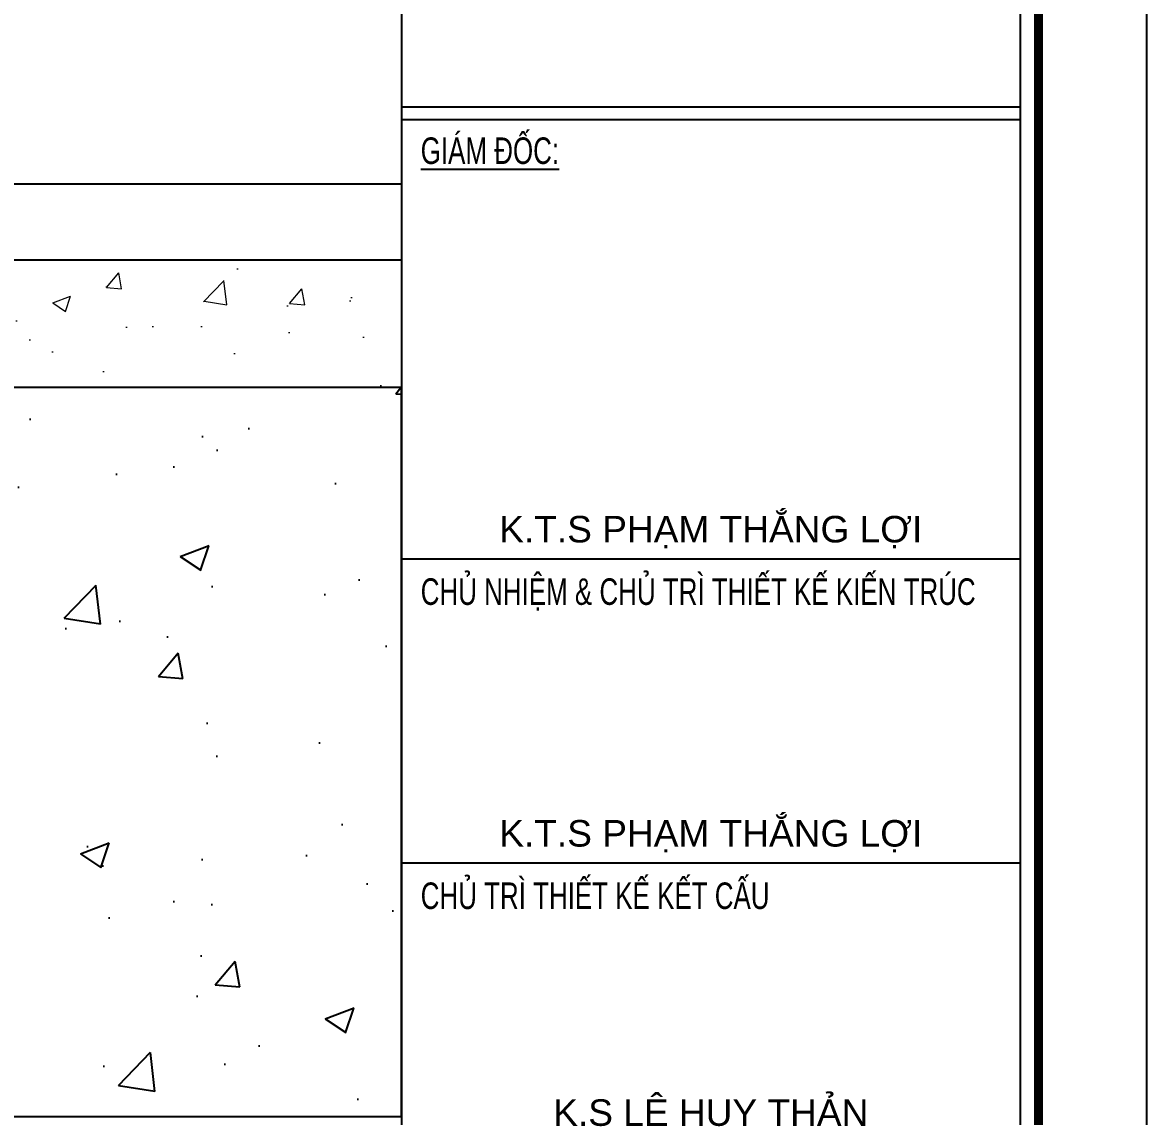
# Model space of a CAD drawing. Header units: inches. Extents: x 1359 to 46357, y -3807 to 191.
# Drawn here: x 27779 to 27889.1, y -903.8 to -796.5 of the extents above; entities that cross this region are included whole.
import ezdxf
from ezdxf.enums import TextEntityAlignment as Align

# ---------------------------------------------------------------- set-up
doc = ezdxf.new("R2010")
doc.units = ezdxf.units.IN
doc.header["$MEASUREMENT"] = 0
doc.linetypes.add('CENTER2', pattern=[28.575000000000003, 19.05, -3.175, 3.175, -3.175])
for name, color, linetype in [('2', 2, 'Continuous'), ('3', 3, 'Continuous'), ('flashing', 6, 'Continuous'), ('KhungTen', 7, 'Continuous')]:
    doc.layers.add(name, color=color, linetype=linetype)
doc.layers.add('251', color=251, linetype='Continuous', lineweight=9)
doc.layers.add('8', color=8, linetype='CENTER2', lineweight=13)
doc.styles.add('ST4', font='VHARIALN.TTF')
doc.styles.add('TILLE', font='VHARIAL.TTF', dxfattribs={"width": 0.7})

# ---------------------------------------------------------------- blocks, each defined once
blk = doc.blocks.new('A2SBCVN-D')
at = {"layer": '2', "color": 157, "linetype": 'Continuous'}
blk.add_lwpolyline([(1.091393642127514e-11, 419.9999999999854), (594.0000000000073, 419.9999999999854), (594.0000000000073, -7.275957614183426e-12), (1.091393642127514e-11, -7.275957614183426e-12)], close=True, dxfattribs=at)
at = {"layer": '2', "color": 167, "linetype": 'Continuous', "const_width": 0.8714327272984848}
blk.add_lwpolyline([(10.58816987433056, 9.067206486941359), (583.4118301256767, 9.067206486941359), (583.4118301256767, 410.9327935130568), (10.58816987433056, 410.9327935130568)], close=True, dxfattribs=at)
at = {"layer": '2', "color": 147, "linetype": 'Continuous'}
blk.add_lwpolyline([(12.33103532923997, 10.81007194152335), (581.6689646713803, 10.81007194152335), (581.6689646713876, 409.1899280584621), (12.33103532923997, 409.1899280584548)], close=True, dxfattribs=at)
at = {"layer": 'KhungTen'}
for p, q in [((521.0200199917963, 409.1899280584403), (521.0200199917963, 139.1383855551121)), ((581.6689646713858, 139.1383855551121), (581.6689646713858, 409.1899280584403)), ((581.6689646713858, 304.4778348393447), (521.0200199917963, 304.4778348393447)), ((581.6689646713858, 303.2667710392343), (521.0200199917963, 303.2667710392343)), ((581.6689646713785, 260.2139307041944), (521.0200199917963, 260.2139307041944)), ((581.6689646713858, 230.4102753027983), (521.0200199918108, 230.4102753027983))]:
    blk.add_line(p, q, dxfattribs=at)
at = {"layer": '3', "ltscale": 0.5, "style": 'ST4'}
for tag, height, p in [('TENBANVE', 3, (551.3444923315856, 319.3886398062677)), ('STT', 2.999999999999999, (569.2620654359798, 24.56368701454085))]:
    blk.add_attdef(tag, text='', height=height, dxfattribs=at).set_placement(p, align=Align.MIDDLE_CENTER)
at = {"layer": 'KhungTen', "style": 'TILLE', "width": 0.7}
for s, p in [('%%Ugi¸m ®èc:', (522.8991060859626, 298.9279914356594)), ('chñ nhiÖm & chñ tr× thiÕt kÕ kiÕn tróc', (522.8991060859407, 255.7216282955051)), ('chñ tr× thiÕt kÕ KÕT CÊU', (522.8991060859626, 225.9179728940944))]:
    blk.add_text(s, height=2.599240486261155, dxfattribs=at).set_placement(p)
at = {"layer": 'KhungTen', "style": 'TILLE'}
for s, p in [('k.t.s ph¹m th¾ng lîi', (551.3150342733425, 263.139859205934)), ('k.t.s ph¹m th¾ng lîi', (551.3150342733788, 233.3362038045307)), ('k.s L£ HUY TH¶N', (551.3150342733788, 205.9701820199934))]:
    blk.add_text(s, height=2.599240486261155, dxfattribs=at).set_placement(p, align=Align.MIDDLE_CENTER)

msp = doc.modelspace()

# ---------------------------------------------------------------- hatches: boundary and pattern name
at = {"layer": '8', "ltscale": 5}
h = msp.add_hatch(dxfattribs=at)
h.set_pattern_fill('AR-CONC', color=256, scale=2.500000000145519)
h.set_pattern_definition([(49.99999999999999, (122224.2887618046, -114819.7678837547), (17.93150456606259, -1.568803374656193), [1.875000000109139, -20.62500000120053]), (355, (122224.2887618046, -114819.7678837547), (-3.46878334052691, 18.80480334359488), [1.500000000087312, -16.50000000096043]), (100.4514444599999, (122225.7830538296, -114819.8986173541), (14.46272116901964, 17.235999775219), [1.59350480009275, -17.52855280102026]), (46.18420000000002, (122224.2887618046, -114814.7678837544), (26.68103326834235, -4.137982020067775), [2.812500000163708, -30.93750000180078]), (96.63563549, (122226.5121804299, -114815.1127164288), (23.36654864321582, 24.35296502078128), [2.390258550139132, -26.29284400153044]), (351.1841639899999, (122224.2887618046, -114814.7678837544), (23.36654862772944, 24.35296500816728), [2.250000000130967, -24.75000002644064]), (21, (122226.7887618049, -114816.0178837541), (14.92267630383016, -10.06547226721936), [1.875000000109139, -20.62500000120053]), (326.0000000000001, (122226.7887618049, -114816.0178837541), (6.082883298393614, 18.12875112722655), [1.500000000087311, -16.50000000096042]), (71.45144474, (122228.0323181553, -114816.8566731044), (21.00555941947196, 8.06327882062819), [1.593504750092754, -17.52855280102029]), (37.49999999999999, (122224.2887618046, -114819.7678837547), (0.3039963829499616, 8.32234634626721), [0, -16.30000000094878, 0, -16.75000000097498, 0, -16.56250000096406]), (7.499999999999996, (122224.2887618046, -114819.7678837547), (6.576738436436531, 9.860292797632948), [0, -9.550000000555865, 0, -15.92500000092693, 0, -6.312500000367422]), (327.5, (122218.7137618047, -114819.7678837547), (13.34556090508704, -0.5638717933923154), [0, -6.250000000363799, 0, -19.50000000113505, 0, -25.87500000150612]), (317.5, (122216.2137618047, -114819.7678837547), (14.5796542344083, 2.502624558453614), [0, -8.125000000472935, 0, -12.95000000075379, 0, -18.37500000106956])])
h.paths.add_polyline_path([(27816.12895443131, -832.3510827758219), (27816.12895443131, -819.8510827750943), (27723.24877743639, -819.8510827750943), (27705.76885669056, -832.3510827758219)])
at = {"layer": 'flashing'}
h = msp.add_hatch(dxfattribs=at)
h.set_pattern_fill('AR-CONC', color=8, scale=4.017857142857143, style=0)
h.set_pattern_definition([(49.99999999999999, (-6658.293467878433, 7446.085937278003), (28.81848947949456, -2.521291137693554), [3.013392857142857, -33.14732142857143]), (355, (-6658.293467878433, 7446.085937278003), (-5.574830368379465, 30.22200537187548), [2.410714285714286, -26.51785714285715]), (100.4513999999999, (-6655.891927163884, 7445.875829867269), (23.24368051529551, 27.7006958863776), [2.560989776785712, -28.17088842857139]), (46.18420000000002, (-6658.293467878433, 7454.121651563684), (42.88022070370893, -6.65031754000519), [4.520089285714278, -49.72098214285708]), (96.63559999999998, (-6654.720116516644, 7453.56745619313), (37.5534122765104, 39.13866445582132), [3.841484785714282, -42.25632589285708]), (351.1842, (-6658.293467878433, 7454.121651563684), (37.55338172411896, 39.13869378717822), [3.61607142857143, -39.77678571428573]), (21, (-6654.275610735476, 7452.112722992322), (23.98287262975962, -16.17665185708951), [3.013392857142857, -33.14732142857143]), (326.0000000000001, (-6654.275610735476, 7452.112722992322), (9.776062443277837, 29.13549288134677), [2.410714285714286, -26.51785714285714]), (71.4514, (-6652.277038873941, 7450.764667394025), (33.75894489836344, 12.95881459995344), [2.560989776785715, -28.17088842857144]), (37.50000000000001, (-6658.293467878433, 7446.085937278003), (0.4885656154268573, 13.37519948429376), [0, -26.19642857142857, 0, -26.91964285714285, 0, -26.61830357142857]), (7.499999999999999, (-6658.293467878433, 7446.085937278003), (10.56975820080061, 15.84689913813055), [0, -15.34821428571429, 0, -25.59375, 0, -10.14508928571429]), (327.5, (-6667.253289307071, 7446.085937278003), (21.44822288192715, -0.9062225250420457), [0, -10.04464285714286, 0, -31.33928571428572, 0, -41.58482142857144]), (317.5, (-6671.271146449795, 7446.085937278003), (23.43158716107802, 4.022075182994906), [0, -13.05803571428572, 0, -20.8125, 0, -29.53125])])
h.paths.add_polyline_path([(27816.12895443131, -832.328849370293), (27696.96449822157, -832.328849370293), (27696.96449822157, -903.7574971964568), (27816.12895443131, -903.7574971964568)])

# ---------------------------------------------------------------- linework, layer by layer
at = {"color": 8}
for points in [[(27307.43996976876, -700.1505939304479), (27816.12895443131, -700.1505939304479), (27816.12895443131, -1098.530450047299), (27307.43996976876, -1098.530450047299)], [(27816.12895443131, -832.328849370293), (27696.96449822157, -832.328849370293), (27696.96449822157, -903.7574971964568), (27816.12895443131, -903.7574971964568)]]:
    msp.add_lwpolyline(points, close=True, dxfattribs=at)
at = {"layer": '2', "elevation": 4.507631252728515e-07}
msp.add_lwpolyline([(27816.12895443131, -819.8510827758219), (27723.24877743639, -819.8510827758219), (27723.24877743639, -812.3510827753853), (27816.12895443131, -812.3510827753853)], dxfattribs=at)
at = {"layer": '251', "elevation": 4.507631252727433e-07}
msp.add_lwpolyline([(27816.12895443131, -832.3510827758219), (27705.76885669056, -832.3510827758219), (27723.24877743639, -819.8510827750943), (27816.12895443131, -819.8510827750943)], dxfattribs=at)

# ---------------------------------------------------------------- block references
at = {"layer": '2'}
msp.add_blockref('A2SBCVN-D', (27295.10893443952, -1109.340521988888), dxfattribs=at)

doc.saveas('drawing.dxf')
